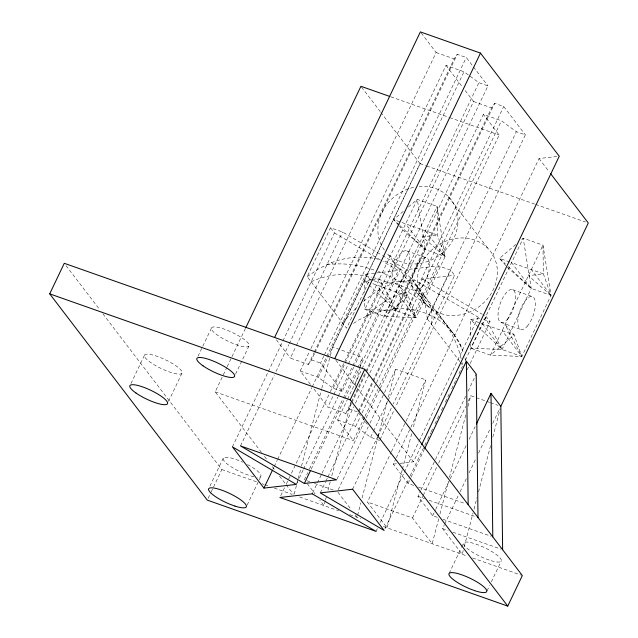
<?xml version="1.0" encoding="UTF-8"?>
<svg xmlns="http://www.w3.org/2000/svg" width="638" height="638" viewBox="0 0 638 638"><rect width="100%" height="100%" fill="white"/><g stroke="black" fill="none" stroke-linecap="round" stroke-linejoin="round"><path stroke-width="0.48" stroke-dasharray="3.19 2.39" d="M431.32 324.208C433.76 312.094 429.438 294.437 416.199 292.475C437.182 309.542 455.245 332.151 461.21 359.011M294.214 494.035L297.978 479.624M298.225 478.66L301.24 467.128M301.487 466.163L321.544 389.276M321.791 388.311L330.069 356.594M330.317 355.637L332.573 346.984L420.027 163.639L380.83 112.336M325.268 500.79L324.016 505.599L319.837 500.128M325.516 499.833L326.52 495.989M328.028 490.223L330.285 481.57M331.784 475.804L351.339 400.831M355.103 386.413L360.111 367.193M360.366 366.236L362.623 357.583L332.573 346.984M357.567 515.337L360.829 502.84M362.081 498.031L377.871 437.477M378.127 436.52L387.402 400.959M388.406 397.115L395.672 369.243L425.721 379.833L412.938 428.856M402.155 470.182L387.114 527.849L367.416 502.066L390.998 452.637M402.411 469.225L411.933 432.7M438.705 518.758L432.189 543.751L412.491 517.968L367.416 502.066M439.957 513.957L448.482 481.275M449.487 477.431L465.78 414.955M468.037 406.302L470.796 395.735L485.813 401.031M463.236 550.498L462.231 554.35L442.541 528.567L444.255 524.97M464.241 546.654L473.013 513.016M474.018 509.172L477.025 497.64M478.532 491.874L490.558 445.739M492.815 437.086L500.088 409.213M130.981 383.526L144.698 354.76M168.544 401.374L181.838 373.509A20.895 4.881 25.5 0 0 157.355 356.403A20.895 4.881 25.5 0 0 150.608 362.496A20.895 4.881 25.5 0 0 181.838 373.509M197.995 356.299L211.712 327.541M261.492 452.486L215.181 391.868L222.901 375.686M223.324 374.785L226.753 367.6M227.184 366.698L245.191 328.953M235.558 374.147L248.844 346.282A20.895 4.881 25.5 0 0 224.369 329.176A20.895 4.881 25.5 0 0 217.622 335.269A20.895 4.881 25.5 0 0 248.844 346.282M326.815 356.251L365.965 274.18L369.904 279.332L346.586 328.227L307.189 276.661L330.508 227.766L342.534 232.009L381.684 255.056M209.926 486.108L223.212 458.243M232.423 446.831L267.928 372.393M268.351 371.499L282.467 341.904M282.897 341.011L334.448 232.926L330.508 227.766M208.132 498.326L210.707 492.935M211.138 492.034L221.849 469.568L102.319 313.083M240.502 445.914L274.284 375.08M275.999 371.499L288.831 344.6M289.253 343.707L342.534 232.009M314.51 353.619L311.511 359.912L308.401 364.465L290.378 358.109L295.944 346.426M296.375 345.525L436.129 52.523L420.37 31.9M310.411 384.339L300.219 370.997L309.223 352.128M310.937 348.531L445.978 65.419L464.001 71.775L478.931 82.693L487.942 85.875L354.194 366.284M308.401 364.465L313.976 352.782M314.406 351.881L454.16 58.887L457.263 54.326L466.274 57.508L472.894 66.177M314.941 352.718L457.263 54.326M247.169 505.057L258.749 480.797M259.18 479.896L260.894 476.299M353.763 367.185L342.191 391.453L320.523 363.086L323.952 355.9M324.383 354.999L466.274 57.508M272.92 469.249L273.774 467.455M274.204 466.561L277.195 460.285M277.626 459.384L311.846 387.641M312.277 386.748L326.393 357.152M342.191 391.453L333.172 388.271L318.25 377.361L464.001 71.775M280.752 495.686L284.596 487.615M286.31 484.035L291.016 474.17M291.438 473.276L329.934 392.577M330.356 391.684L344.472 362.097M344.895 361.204L381.923 283.575L414.245 279.907L479.928 318.139M333.172 388.271L344.751 364.003M345.174 363.11L478.931 82.693M351.506 403.503L348.93 408.902L345.828 413.456L327.796 407.092L347.949 364.856M348.372 363.955L473.548 101.514L463.363 88.18M296.255 484.417L297.547 481.714M299.262 478.117L303.122 470.023M303.552 469.121L337.869 397.163M338.299 396.27L352.455 366.587M352.886 365.686L398.287 270.504L382.967 261.484M304.318 479.816L307.747 472.622M309.462 469.026L342.901 398.925M343.332 398.024L357.479 368.365M357.902 367.472L362.623 357.583M311.177 469.153L359.058 368.764M359.489 367.863L406.366 269.587L438.681 265.918L450.699 270.161L454.639 275.313L393.247 404.021M364.545 417.244L353.404 440.611L337.646 419.987L347.08 400.217M347.503 399.316L361.65 369.657M362.081 368.756L483.397 114.409L501.428 120.765L516.349 131.683L525.369 134.857L395.472 407.188M345.828 413.456L350.972 402.666M351.402 401.773L365.542 372.113M365.973 371.212L491.579 107.878L494.689 103.316L503.701 106.498L525.369 134.857M351.929 402.61L366.076 372.951M366.507 372.05L494.689 103.316M312.644 492.911L321.624 474.09M322.046 473.197L353.683 406.861M355.398 403.28L369.506 373.693M369.936 372.799L414.245 279.907M358.373 411.175L372.52 381.516M372.951 380.623L503.701 106.498M320.292 492.895L325.444 482.097M325.874 481.196L327.589 477.599M328.02 476.698L358.476 412.842M358.907 411.941L373.063 382.258M373.493 381.357L422.324 278.989L454.639 275.313M379.61 440.443L370.598 437.261L355.677 426.344L360.39 416.462M362.105 412.866L501.428 120.765M364.976 416.351L377.84 389.387M379.554 385.791L499.155 135.033L483.397 114.409M337.087 478.931L365.733 418.855M366.164 417.962L379.849 389.268M380.272 388.375L438.681 265.918M338.228 489.673L368.238 426.758M369.952 423.161L384.1 393.502M384.531 392.609L395.672 369.243M370.598 437.261L373.166 431.87M373.597 430.969L387.744 401.31M388.175 400.409L516.349 131.683M459.862 361.571L427.38 319.048L450.699 270.161M352.615 489.218L377.425 437.205M377.856 436.312L391.541 407.61M380.041 439.542L393.758 410.784M391.429 451.736L405.569 422.077M405.999 421.184L425.721 379.833M413.703 485.43L408.073 483.445L393.295 464.105L395.871 458.714M396.302 457.813L410.449 428.154M410.872 427.253L539.054 158.527L559.255 156.23M376.045 531.39L377.329 528.703M380.328 522.426L403.846 473.117M404.277 472.216L418.815 441.735M419.238 440.834L478.077 317.485M400.034 463.34L413.496 461.808L421.216 445.635M384.985 528.679L409.795 476.666M410.218 475.773L424.334 446.177M424.764 445.276L427.332 439.901M427.763 439L430.754 432.724M431.184 431.822L432.891 428.242M435.028 423.752L439.311 414.788M441.448 410.306L443.585 405.816M445.3 402.227L447.437 397.745M447.86 396.852L450.005 392.37M451.712 388.781L456.848 378.015M458.985 373.533L462.406 366.356M465.381 360.127L486.156 316.568L482.751 314.566M408.073 483.445L410.641 478.045M411.071 477.152L424.358 449.288M467.199 369.729L468.467 367.065M470.166 363.508L490.096 321.727L486.156 316.568M437.389 517.33L432.692 515.671L417.922 496.332L420.49 490.941M420.92 490.04L435.068 460.381M435.491 459.488L465.931 395.672M468.077 391.182L476.219 374.099M412.491 517.968L422.779 496.396M423.209 495.495L436.926 466.737M438.641 463.14L465.644 406.518M468.22 401.127L470.796 395.735M432.692 515.671L435.26 510.28M435.69 509.379L449.838 479.72M450.269 478.819L466.553 444.67M469.129 439.279L475.135 426.694M444.686 524.069L458.403 495.311M460.118 491.715L466.545 478.229M469.113 472.838L475.98 458.459M478.548 453.068L490.55 427.899M492.695 423.409L499.985 408.129M449.12 573.426L461.122 548.257M461.553 547.364L463.69 542.866M487.025 590.9L489.601 585.509M491.316 581.912L501.173 561.241M342.646 323.075L352.128 312.134L357.83 306.607M366.276 316.368C378.071 305.163 392.027 294.908 408.416 292.124C429.589 304.964 447.756 322.78 459.87 344.472L460.899 345.82L463.587 353.635M403.24 211.385L393.622 219.592L398.822 225.509M408.424 206.967L417.3 199.383L437.078 206.361L445.117 256.588L415.96 317.708L384.602 316.368L364.832 309.398L364.697 298.512M515.807 244.482L499.522 258.374L506.676 266.509M521.725 239.433L523.2 238.173L542.978 245.144L551.017 295.378L521.868 356.49L490.51 355.151L470.732 348.181L470.685 344.225M363.564 301.303L372.273 294.357L382.274 288.097L391.931 283.838L374.41 277.801M307.189 276.661L318.88 268.606L331.624 262.553A78.921 69.829 -37.4 0 1 380.336 259.786M353.596 323.394L358.269 320.172L371.021 314.119A78.921 69.829 -37.4 0 1 460.899 345.82M311.129 281.821C329.934 272.984 351.578 272.378 371.539 277.267M326.887 264.802C342.885 262.393 359.537 264.874 374.713 270.289M371.005 279.891L364.473 280.712L364.617 292.579M371.938 279.771L379.403 278.838L396.19 310.73L415.96 317.708L408.288 296.16L399.181 285.816L415.96 317.708L396.27 291.925M479.704 318.322L470.373 319.494L470.605 338.292M365.965 274.18L375.758 273.064M376.739 272.952L398.287 270.504M393.295 464.105L399.069 463.451M378.342 271.533L383.797 273.391L400.536 281.813L408.2 282.004L414.556 284.428L419.381 289.006L422.531 295.601L423.042 298.72M436.129 52.523L454.16 58.887M473.548 101.514L491.579 107.878M390.823 96.824L448.721 117.248M449.662 117.575L499.155 135.033M420.027 163.639L425.666 165.625M426.607 165.96L534.708 204.088M535.649 204.415L585.469 221.992M509.69 261.963L499.522 258.374L505.288 263.837M406.677 250.854L426.455 257.832M512.577 289.644L532.355 296.614M395.145 283.711L414.923 290.681M501.053 322.493L520.823 329.471M369.904 279.332L372.68 280.313M373.605 280.64L381.923 283.575M483.62 319.447L490.096 321.727M369.091 282.339L364.473 280.712L396.19 310.73L425.339 249.618L417.3 199.383L364.832 309.398L396.19 310.73L376.492 284.947M372.791 283.647L408.288 296.16L384.602 316.368L437.078 206.361L437.437 235.047L445.117 256.588L425.339 249.618L402.73 229.943L399.476 226.251M486.754 401.366L489.569 402.355M490.51 402.69L498.023 405.337M311.511 359.912L320.523 363.086M300.219 370.997L318.25 377.361M348.93 408.902L357.942 412.076M337.646 419.987L355.677 426.344M215.181 391.868L353.404 440.611M418.4 487.081L465.349 503.645M417.922 496.332L424.493 498.653M429.183 500.304L475.198 516.533M443.019 519.316L490.909 536.207M307.069 480.789L309.829 481.754M314.414 483.373L333.698 490.175M442.541 528.567L448.171 530.553M452.868 532.204L500.758 549.095M221.849 469.568L257.441 482.121M262.122 483.771L263.996 484.433M264.937 484.76L269.619 486.411M274.3 488.062L292.092 494.338M299.605 496.986L338.706 510.783M349.72 514.667L360.821 518.582M383.358 526.525L466.928 556.001M472.567 557.987L521.39 575.213M382.537 255.559L406.366 269.587M422.324 278.989L481.897 314.063M334.448 232.926L382.114 260.99M508.175 266.564L531.239 288.4L551.017 295.378L543.337 273.83L542.978 245.144L490.51 355.151L514.188 334.95L505.081 324.598L521.868 356.49L502.09 349.52L470.732 348.181L523.2 238.173L531.239 288.4L502.09 349.52L479.026 327.685M399.388 225.054L393.622 219.592L437.437 235.047L422.5 236.921L445.117 256.588L425.418 230.804M400.106 225.732L425.339 249.618L405.64 223.834M478.301 326.999L470.373 319.494L514.188 334.95L521.868 356.49L502.17 330.707M507.33 267.25L531.239 288.4L511.54 262.617L543.337 273.83L528.408 275.704L551.017 295.378L531.318 269.595M473.5 66.966L487.942 85.875M539.054 158.527L549.262 171.885M445.978 65.419L462.757 87.39M448.386 196.656L487.775 248.222M361.539 87.079L380.232 111.546M482.392 323.729L502.09 349.52L485.311 317.62M415.107 283.416L454.503 334.982M384.778 261.189A78.921 69.829 -37.4 0 1 421.503 294.254L422.531 295.601M426.894 305.283L387.505 253.717A41.781 36.972 -37.4 0 0 395.289 259.554L404.62 263.055A41.781 36.972 -37.4 0 0 457.342 227.774A41.781 36.972 -37.4 0 0 419.15 186.519M460.461 362.352L462.837 365.462L462.135 362.695M331.624 262.553L332.653 263.901M369.992 312.772L371.021 314.119M335.915 360.247L356.969 387.808M357.567 388.59L413.496 461.808M358.548 412.866L367.576 424.685M276.366 339.775L290.378 358.109M314.008 389.044L327.796 407.092M337.965 492.249L350.501 508.661M355.278 514.914L357.065 517.259M307.301 483.724L315.06 493.876M264.499 456.425L267.505 460.357M272.314 466.657L274.723 469.807M279.532 476.108L285.545 483.979M286.151 484.768L293.368 494.211M66.097 265.671L99.903 309.924M459.87 344.472L462.43 350.286M421.503 294.254L425.642 306.264L427.38 319.048M465.03 357.83L465.437 360.781M384.363 250.04A41.781 36.972 -37.4 0 1 380.152 216.665L384.889 207.159A41.781 36.972 -37.4 0 1 415.322 187.022M247.536 464.576A20.895 4.881 25.5 0 1 257.242 477.256M253.788 476.722A20.895 4.881 25.5 0 1 249.53 475.533L244.761 473.795A20.895 4.881 25.5 0 1 224.616 461.617L223.276 459.671A20.895 4.881 25.5 0 1 242.647 462.175M424.286 258.725L419.541 268.231A41.781 36.972 -37.4 0 0 434.677 311.121L444.008 314.622A41.781 36.972 -37.4 0 0 493.828 288.536A41.781 36.972 -37.4 0 0 477.025 240.941A41.781 36.972 -37.4 0 0 424.286 258.725M489.242 560.1L484.425 558.282A20.895 4.881 25.5 0 1 464.496 542.316A20.895 4.881 25.5 0 1 495.606 554.055A20.895 4.881 25.5 0 1 489.242 560.1M507.433 319.287A17.409 7.018 -70.6 0 0 514.1 290.784A17.409 7.018 -70.6 0 0 498.908 308.122A17.409 7.018 -70.6 0 0 507.433 319.287M527.211 326.265A17.409 7.018 -70.6 0 0 533.878 297.763A17.409 7.018 -70.6 0 0 518.686 315.1A17.409 7.018 -70.6 0 0 527.211 326.265M401.533 280.505A17.409 7.018 -70.6 0 0 408.2 252.002A17.409 7.018 -70.6 0 0 393.008 269.34A17.409 7.018 -70.6 0 0 401.533 280.505M421.311 287.483A17.409 7.018 -70.6 0 0 427.978 258.98A17.409 7.018 -70.6 0 0 412.778 276.318A17.409 7.018 -70.6 0 0 421.311 287.483"/><path stroke-width="0.96" d="M49.708 293.855L64.286 263.295L364.761 369.274L522.331 575.54L507.752 606.1L207.278 500.12L49.708 293.855L350.182 399.827L507.752 606.1M245.622 328.052L360.933 86.29L389.89 96.498M274.619 337.478L420.37 31.9L480.47 53.098L559.255 156.23L421.646 444.734M263.941 488.086L296.255 484.417L232.423 446.831L263.941 488.086L272.49 470.15M334.711 358.676L480.47 53.098M304.334 483.492L336.657 479.824L240.502 445.914L304.334 483.492L310.323 470.948M350.182 399.827L364.761 369.274M424.788 448.386L466.37 361.212L476.219 374.099L478.014 517.53M476.419 423.999L490.989 393.439L500.838 406.334L502.632 549.757M500.838 406.334L588.292 222.981L550.458 173.456M490.989 393.439L492.783 536.869M466.37 361.212L468.164 504.634M312.213 493.812L279.899 497.48L376.045 531.39L312.213 493.812M352.615 489.218L320.292 492.895L384.132 530.473L352.615 489.218M234.951 506.094L230.182 504.347A20.895 4.881 25.5 0 1 210.038 492.177L208.698 490.231A20.895 4.881 25.5 0 1 223.141 490.67A20.895 4.881 25.5 0 1 245.502 504.18A20.895 4.881 25.5 0 1 234.951 506.094M474.664 590.652L469.855 588.842A20.895 4.881 25.5 0 1 449.918 572.876A20.895 4.881 25.5 0 1 481.028 584.615A20.895 4.881 25.5 0 1 474.664 590.652M136.03 393.056A20.895 4.881 25.5 0 0 167.26 404.069A20.895 4.881 25.5 0 0 142.784 386.963A20.895 4.881 25.5 0 0 136.03 393.056M203.043 365.829A20.895 4.881 25.5 0 0 234.274 376.843A20.895 4.881 25.5 0 0 209.798 359.736A20.895 4.881 25.5 0 0 203.043 365.829"/></g></svg>
